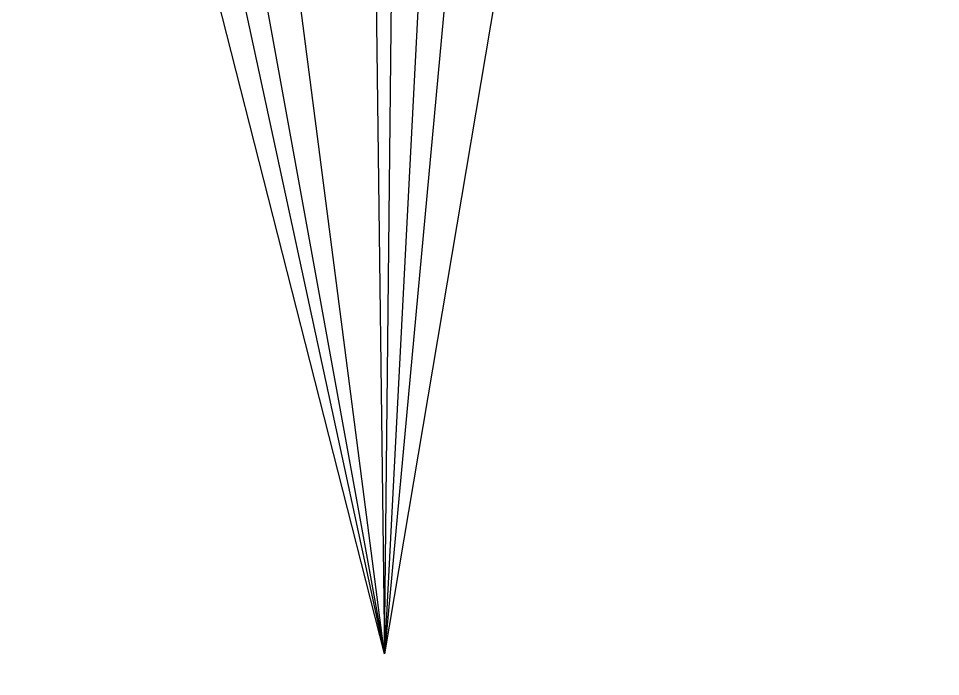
# Model space of a CAD drawing. Header units: inches. Extents: x 6322 to 85903, y -36042 to 7673.
# Drawn here: x 53663 to 71404, y -18257 to -5601 of the extents above; entities that cross this region are included whole.
import ezdxf

# ---------------------------------------------------------------- set-up
doc = ezdxf.new("R2010")
doc.units = ezdxf.units.IN
doc.header["$LTSCALE"] = 10
doc.linetypes.add('Amconstr', pattern=[9999, 9999, 0])

msp = doc.modelspace()

# ---------------------------------------------------------------- linework, layer by layer
at = {"linetype": 'Amconstr', "lineweight": 25}
for p, q in [((60476.18634, 400.70768), (60708.4733, -17819.81171)), ((62395.13587, 474.60147), (60708.4733, -17819.81171)), ((60708.4733, -17819.81171), (60897.40793, 401.20878)), ((61643.86335, 378.16427), (60708.4733, -17819.81171)), ((60708.4733, -17819.81171), (58360.03811, 250.2225)), ((63758.63302, 297.22198), (60708.4733, -17819.81171)), ((57444.32033, 107.44657), (60708.4733, -17819.81171)), ((60708.4733, -17819.81171), (56209.5707, -161.91944)), ((56855.81511, -9.74969), (60708.4733, -17819.81171))]:
    msp.add_line(p, q, dxfattribs=at)
msp.add_circle((60708.4733, -17819.81171), 18222, dxfattribs=at)

doc.saveas('drawing.dxf')
